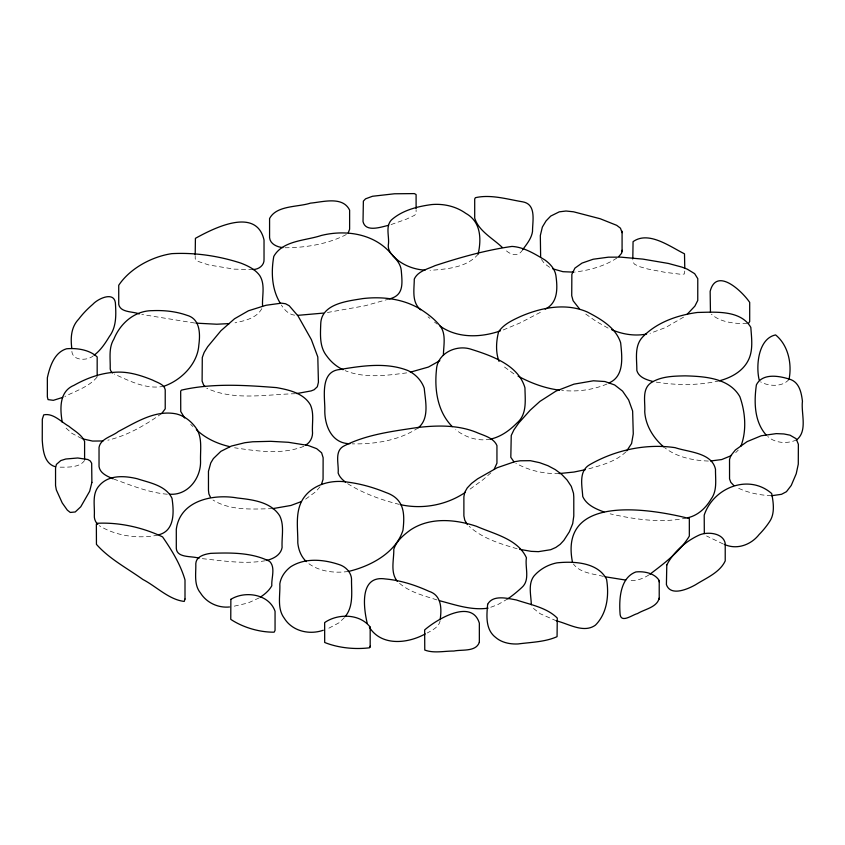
<?xml version="1.0" encoding="UTF-8"?>
<svg xmlns="http://www.w3.org/2000/svg" width="845" height="845" viewBox="0 0 845 845"><rect width="100%" height="100%" fill="white"/><g stroke="black" fill="none" stroke-linecap="round" stroke-linejoin="round"><path stroke-width="0.63" stroke-dasharray="4.22 3.17" d="M84.595 460.472C79.198 468.362 65.868 467.063 57.185 467.158M440.15 620.832C438.882 627.138 432.344 630.127 427.274 632.979M261.813 308.636C256.669 318.164 244.796 320.762 235.047 322.822M97.038 377.134C88.957 386.873 75.818 390.844 64.864 396.516M788.86 379.574C782.407 387.168 768.654 386.461 760.574 381.866M478.143 254.165C466.841 267.738 446.561 269.122 430.052 270.337M319.991 486.836L315.555 491.853L305.298 499.384M522.654 249.697C518.608 257.292 510.148 255 505.225 249.687M344.422 617.611L338.887 622.86L327.744 628.786M735.71 452.624L738.266 450.089M490.882 472.862L483.076 479.664L469.228 489.72M625.923 451.864C615.519 461.729 601.165 465.363 587.74 469.123M161.733 413.49C145.456 425.098 127.489 435.566 107.896 440.203M418.201 427.866C399.051 440.572 374.8 444.333 352.185 443.857M683.573 317.128L665.775 327.459L650.069 333.342M616.861 258.052C604.302 266.302 589.261 270.347 574.463 272.101M507.76 598.873L497.684 604.703L489.128 607.861M346.323 234.54C327.67 244.173 305.837 247.722 284.976 247.765M93.468 355.713C87.468 361.016 72.332 361.079 71.825 351.045M540.346 312.354L520.193 322.864L502.828 330.11M648.981 574.875C643.087 578.709 636.137 581.297 629.007 580.335M259.204 597.89L248.039 603.003L231.952 606.689M796.634 439.865C787.498 443.995 775.446 443.414 767.756 436.538M303.873 446.308C281.934 454.98 257.292 451.145 234.583 447.787M606.985 384.021C592.82 390.02 576.998 392.006 561.745 390.422M389.207 298.982L365.051 305.784L327.163 312.534M391.087 224.569L406.181 219.256L414.578 215.327L416.099 213.637L416.099 209.824M157.941 535.117C138.453 539.057 116.335 536.142 99.309 525.717M686.584 518.006C661.339 523.382 635.007 519.443 610.143 513.844M719.222 380.841C698.456 385.616 676.634 385.426 655.678 382.035M163.972 386.218C146.639 389.862 129.686 381.084 114.297 374.06M265.414 560.721C244.163 564.418 222.552 560.7 201.332 558.566M406.677 372.877C386.397 375.518 364.723 378.528 345.204 370.68M490.417 439.125C478.175 441.639 465.299 437.361 455.687 429.704M348.393 571.463C334.282 573.428 318.47 571.611 307.084 562.358M747.128 323.709C735.002 323.624 720.774 322.642 711.384 314.203M295.444 393.717C266.164 394.383 234.16 400.984 206.729 388.235M253.004 269.523L234.181 269.143L208.799 264.96L197.688 261.274L195.195 258.728L195.195 256.183M272.629 508.648C252.792 509.039 230.569 510.971 213.035 500.05M559.052 473.57C544.148 474.056 528.885 470.528 515.851 463.25M708.342 461.053C692.974 460.451 676.803 457.272 664.487 447.512M771.422 495.751C759.243 495.117 746.8 492.677 735.932 486.952M167.331 494.23C148.857 492.688 131.471 485.431 114.181 479.221M194.667 323.022L141.802 314.456M294.588 315.174C288.694 314.53 284.353 309.788 281.374 305.034M603.372 576.406C593.105 573.713 580.314 573.185 573.417 564.016M399.368 504.402C381.211 499.955 363.234 493.406 347.316 483.467M517.119 548.743C500.272 543.81 482.358 538.423 469.176 526.329M436.897 599.908C423.799 595.588 409.476 592.282 398.967 582.807M556.454 620.874L540.061 613.671L533.47 608.411M723.151 543.958L706.568 535.983M81.785 438.555L71.857 433.316L64.569 426.757M608.073 328.103L596.422 321.544L583.884 312.756M549.662 267.316L544.56 263.714L541.444 259.478M513.897 373.87L502.405 365.494M434.51 322.061L437.203 324.121M428.024 316.833L429.904 318.375M190.685 424.401L192.924 426.535M684.788 271.023L684.302 274.033L680.975 274.298L664.888 272.301L647.703 268.985L639.623 266.671L634.658 264.327L632.82 261.95L632.82 259.404"/><path stroke-width="1.27" d="M618.867 256.468L621.55 253.32L622.089 250.257M622.078 232.681L620.473 228.203L616.723 225.34L600.161 218.739L573.533 211.799L565.992 211.018L559.274 211.841L550.739 216.066L546.071 220.894L542.363 227.051L540.325 235.523L540.642 257.123M659.216 599.401L659.216 580.526C654.611 573.142 644.091 571.062 635.873 571.949C619.638 577.969 618.941 600.457 620.145 614.716C621.466 623.441 632.725 614.579 637.489 613.586C644.682 609.118 657.104 607.439 659.216 598.102M659.216 581.814L659.216 580.526M370.173 647.069L370.173 627.085C359.812 613.523 337.778 613.375 324.649 622.596L324.691 642.475C338.317 647.967 354.974 649.615 369.603 647.777L370.173 646.171M370.173 627.972L370.173 627.085M262.573 306.122C261.929 296.067 265.488 284.607 259.711 275.523C255.169 269.291 247.934 265.869 240.92 263.133C218.76 255.919 195.132 252.401 171.82 253.648C151.942 256.563 129.887 268.425 118.733 285.272L118.733 304.369C120.402 312.808 132.908 311.266 139.245 313.928M443.414 355.428C443.456 345.362 446.709 333.31 439.326 324.955C434.034 318.681 427.433 313.675 420.556 309.27C403.34 298.781 382.447 296.257 362.716 298.602C347.432 301.137 321.216 303.672 320.741 323.92C320.371 334.926 319.399 346.936 326.804 356.072C330.965 361.892 336.553 366.667 343.038 369.709M788.86 379.574L789.314 377.863C791.871 362.695 787.867 344.866 775.594 334.916C758.092 338.602 755.768 366.35 759.232 380.134M478.143 254.165C481.544 238.903 480.974 221.686 465.753 213.341C455.983 206.328 443.688 203.529 431.795 204.553C417.504 206.444 402.315 210.215 391.32 220.049C385.056 226.893 389.777 237.118 388.277 245.261C388.066 248.652 389.534 251.863 391.71 254.398M321.491 484.333L323.065 479.305L323.128 457.705L321.607 452.783L316.664 448.663L308.076 445.442L288.377 442.294L270.696 441.322L252.697 441.777L244.828 442.717L231.34 446.075L220.862 451.357L213.384 458.571L210.775 462.912L208.462 471.288L208.462 490.385L208.905 493.998L210.437 497.209M740.885 446.213C746.843 430.718 745.374 412.17 739.85 396.664C729.14 377.884 704.476 376.416 685.211 375.856C673.581 376.109 661.001 376.268 650.925 382.848C641.63 389.418 645.443 402.114 644.735 411.631C645.485 425.299 653.375 438.101 663.642 446.836M348.267 232.797L349.619 229.238L349.619 210.141C342.743 195.882 322.853 202.018 310.464 203.138C297.672 207.278 276.526 205.219 269.576 218.528L269.576 237.625C270.136 244.068 277.202 247.089 282.874 247.596M345.161 616.607C353.39 606.721 351.594 593.053 351.509 581.18C352.207 573.998 347.073 567.734 340.672 565.125C324.902 559.485 305.415 557.278 290.669 566.794C285.188 570.945 280.793 576.998 279.822 583.916C280.371 595.313 276.822 608.411 284.311 618.286C292.349 631.289 309.386 635.113 323.265 630.254M494.23 469.091L496.945 463.166L496.945 445.579C493.533 437.541 483.308 435.471 476.031 432.196C457.462 424.792 437.034 425.288 417.514 427.517C392.819 431.277 367.152 434.351 344.57 445.674C333.838 450.575 339.035 463.852 338.148 472.999C339.373 476.844 342.383 479.78 345.552 482.125M522.654 249.697C526.752 244.131 531.568 238.396 532.53 231.34C532.392 221.432 536.807 204.342 522.738 201.839C507.349 199.283 490.66 194.128 475.365 197.709L474.7 199.008L474.7 218.105C478.724 231.16 492.867 238.332 502.3 247.458M626.758 450.86L631.585 443.509L633.275 433.886L632.63 410.997L628.648 399.949L622.564 391.108L614.664 384.961L604.925 381.528L593.37 380.789L573.935 384.158L555.999 391.087L539.913 401.407L530.206 410.174L518.756 422.986L513.897 429.894L511.246 435.471L510.813 457.335L513.992 461.866M418.201 427.866C429.82 418.391 425.32 400.995 424.243 388.214C421.475 380.366 415.381 373.997 407.86 370.522C386.313 362.082 362.22 365.811 340.007 369.487C320.329 371.103 324.67 395.682 324.839 408.779C324.153 424.612 331.208 443.604 349.883 443.709M161.733 413.49L165.219 408.853L165.219 389.756C164.162 384.074 157.001 382.51 152.596 380.092C141.073 375.433 128.905 371.525 116.314 372.17C101.389 372.825 86.972 377.979 74.054 385.288C58.992 391.415 59.963 409.096 62.298 422.426M687.006 314.446L694.875 306.122L697.759 300.44L697.78 278.66L694.653 273.664L687.302 269.185L682.042 267.147L668.342 263.439L642.908 259.119L620.821 257.144L608.389 257.176L593.169 259.235L582.025 263.091L574.917 268.118L571.854 274.319L571.727 295.739L573.1 300.725L579.575 309.016M748.617 323.234L749.695 321.512L749.695 302.415C742.449 291.578 716.476 266.481 710.149 291.367L710.455 312.396M94.355 355.027C100.735 350.157 105.224 343.323 109.354 336.553C116.694 326.73 116.103 314.34 115.374 302.7C113.726 291.06 97.703 298.855 92.802 304.327C87.626 308.763 82.842 313.664 78.722 319.104C71.054 327.036 70.431 337.989 71.825 348.499M545.247 309.133C558.365 302.721 557.605 287.522 555.841 275.1C554.669 268.678 549.979 263.608 544.824 259.922C534.748 253.965 524.006 247.12 512.017 246.423C485.843 250.131 460.176 257.408 435.08 265.626C427.834 269.016 417.863 271.097 414.282 279.061C414.24 289.592 411.441 302.161 420.683 309.851M439.833 360.667L428.426 367.057L410.343 372.17M507.76 598.873C512.778 595.429 517.467 591.532 521.925 587.412C530.364 579.902 524.808 567.375 526.424 557.753C517.753 538.909 493.945 533.998 476.527 526.319C455.265 519.252 430.01 516.918 410.48 529.952C403.593 534.98 396.527 540.874 393.791 549.261C394.055 559.781 390.063 572.318 397.256 581.244M796.634 439.865C807.894 430.95 800.902 413.342 802.444 401.227C801.409 393.062 799.602 383.102 790.962 379.658C780.22 375.983 762.57 372.465 756.381 384.876C753.993 401.681 754.152 421.423 766.077 434.9M305.763 445.04C309.978 442.632 312.481 437.921 312.555 433.115C311.773 423.778 314.424 413.733 310.4 404.882C303.566 393.073 288.916 389.872 276.505 387.612C245.135 385.172 212.232 382.996 181.432 390.136L180.672 391.182L180.745 411.494L184.622 417.979M260.26 597.204C264.812 594.236 269.175 590.581 271.815 585.754C271.234 578.138 275.734 567.555 269.661 561.407C251.789 552.334 230.389 552.619 210.775 553.348C204.786 554.172 196.241 556.242 195.797 563.615C196.114 573.48 193.653 584.624 200.466 592.958C206.539 602.728 218.147 608.146 229.534 606.974M649.858 574.294C664.202 563.361 680.045 551.616 689.33 536.121L689.33 518.545C650.101 508.648 558.894 493.512 572.456 562.094M465.405 492.308C446.635 505.078 422.732 509.556 400.593 504.676M731.559 455.508L721.714 459.553L710.708 460.979M608.96 382.954C624.74 376.31 622.004 356.463 620.663 342.848C615.889 327.638 600.7 318.966 587.412 312.037C565.865 302.616 541.244 307.506 520.446 316.516C512.419 320.255 503.715 324.174 498.613 331.789C496.173 341.031 495.466 352.291 499.057 361.385M425.246 633.908C407.892 643.594 381.496 646.51 369.402 627.296M389.207 298.982C404.1 295.401 402.326 283.571 401.269 270.453C400.678 263.629 395.481 258.422 391.087 253.637C374.113 233.611 345.658 229.407 321.248 235.491C305.615 240.762 282.769 240.318 273.78 256.415C271.002 272.143 271.72 289.455 280.371 303.387M300.947 501.729L290.933 505.458L272.629 508.648M158.923 534.737C175.073 530.575 173.954 511.299 172 498.286C165.863 485.431 149.502 482.77 137.228 478.745C124.669 475.714 108.73 474.658 99.435 485.442C91.704 493.554 94.862 505.363 94.334 515.376C94.07 518.767 95.432 522.009 97.756 524.449M62.71 397.403L53.33 400.329L48.049 399.611L47.352 396.907L47.352 377.81C49.802 366.582 54.355 352.354 66.586 348.774C76.853 347.876 89.464 349.714 97.175 356.939L97.175 376.036M163.972 386.218C181.21 380.261 197.561 363.91 198.818 345.172C200.328 333.902 200.318 318.85 186.872 315.269C175.897 311.393 164.088 310.157 152.501 310.654C134.725 310.601 120.339 323.234 113.885 339.088C108.572 347.633 110.368 357.889 110.22 367.406C109.977 369.55 110.769 371.789 112.649 372.962M687.756 517.742C698.002 515.461 705.839 507.951 711.057 499.152C717.5 490.512 715.324 479.316 715.504 469.324C711.912 452.529 688.474 452.212 675.166 447.67C645.918 443.35 615.054 450.079 589.567 464.771C578.403 471.299 582.142 485.991 582.744 496.533C586.525 504.993 595.767 508.943 603.943 511.954M719.222 380.841C730.629 377.852 742.142 371.842 747.888 361.079C753.497 350.833 751.585 338.486 750.825 327.385C740.558 309.745 715.187 312.132 697.463 312.46C677.542 315.132 656.914 322.241 642.675 336.965C634.035 346.006 636.961 359.241 636.834 370.511C638.841 377.557 646.837 379.87 653.111 381.549M500.398 330.86C480.911 337.694 457.546 338.507 440.055 326.075M388.615 225.288C381.063 227.009 365.526 232.702 363.023 221.548L363.371 201.131L365.536 198.839L372.476 196.272L394.467 193.78L414.356 193.6L416.099 194.551L416.099 208.546M266.513 560.404C273.315 558.936 280.825 554.975 282.103 547.465C281.512 536.987 284.543 525.643 279.737 515.851C270.907 501.824 252.497 499.701 237.456 498.011C213.141 493.66 180.038 500.388 176.299 529.276L176.299 548.373C176.975 558.461 192.248 555.683 199.008 558.27M490.417 439.125C500.789 436.886 509.651 430.432 516.971 422.996C527.343 414.198 525.072 399.854 524.956 387.844C518.365 364.702 490.966 355.502 470.158 348.964C455.666 344.707 437.129 353.559 436.453 369.856C434.341 389.809 437.562 411.853 452.297 426.63M585.395 469.672L573.966 472.049L559.052 473.57M348.393 571.463C370.427 566.266 395.724 552.936 402.97 530.269C405.008 512.852 404.09 498.782 385.869 492.498C373.638 487.502 360.815 483.815 347.696 482.136C330.036 479.168 309.291 485.315 301.074 502.384C295.296 515.049 298 529.466 297.799 542.912C298.486 549.841 301.137 556.802 306.344 561.587M253.004 269.523C258.76 269.502 264.548 265.277 264.031 259.098L264.031 240.001C256.331 206.56 213.986 228.076 195.417 238.332L195.195 254.905M646.626 334.05C634.87 336.31 622.533 334.388 611.622 329.634M488.072 608.157C471.563 610.597 455.18 604.809 439.4 600.668M323.434 313.094L297.514 315.375M296.711 393.559L311.14 390.918L314.182 389.714L317.329 386.735L318.428 382.236L317.804 356.96L311.361 339.605L298.01 315.924L289.233 305.774L285.547 303.746L281.491 303.154L266.069 305.267L248.472 310.77L234.53 318.766L220.925 330.744L207.68 346.714L204.152 352.407L202.293 357.488L202.103 381.074L203.582 384.95L205.155 386.587M229.407 323.582L216.816 324.226L195.966 323.139M103.027 440.963L92.57 441.069L82.842 438.872M771.422 495.751L781.519 494.304L786.452 491.684L791.237 485.452L796.222 473.76L798.282 464.169L798.367 444.28L796.096 438.703L790.022 435.175L783.864 433.95L776.259 433.622L761.239 435.766L747.107 441.618L735.414 449.941L730.693 455.825L729.531 459.532L729.552 478.904L730.798 482.326L733.787 485.484M573.47 272.132L562.992 271.699L552.788 268.826M169.613 494.188C187.77 495.73 201.036 478.101 200.55 461.159C200.117 449.804 202.916 436.749 195.301 427.021C190.632 420.821 184.125 415.867 176.52 413.955C155.491 409.582 136.203 422.194 118.384 431.478C112.311 436.432 100.439 438.587 99.034 447.449L99.034 466.546C100.016 473.443 107.558 476.443 113.167 478.819M425.046 270.146C412.804 269.449 400.71 264.327 392.333 255.264M625.68 580.071L605.453 576.818M559.401 390.147C544.877 388.288 530.913 383.102 518.091 376.141M519.58 549.324L531.209 551.352L538.423 551.658L550.729 549.704L555.82 547.444L560.193 544.328L563.858 540.356L569.372 531.79L572.688 523.689L573.787 516.052L573.787 496.966L573.512 493.322L571.304 486.382L567.048 479.96L561.661 474.351L555.292 469.609L547.961 465.711L539.649 462.68L530.375 460.683L520.193 460.778L514.774 461.666L497.166 467.729L477.552 478.872L471.542 483.414L467.264 487.914L464.708 492.371L463.884 496.797L463.884 515.883L464.792 520.266L467.422 524.608M229.819 446.667C217.503 443.815 205.546 438.46 196.346 429.619M724.292 544.36C736.713 550.127 750.93 544.951 759.074 534.579C763.003 530.565 766.595 526.203 769.668 521.492C775.097 513.549 773.407 502.331 771.675 493.522C748.702 473.39 713.264 487.702 704.212 515.123L704.318 533.544M556.454 620.874C568.527 623.726 583.715 633.623 595.419 625.152C607.259 613.28 609.182 595.112 606.573 579.279C597.837 562.252 573.797 561.08 556.897 562.865C547.982 564.629 539.659 569.319 533.786 576.269C527.84 584.317 531.167 595.63 531.304 604.714M54.745 466.567C44.014 463.018 42.947 449.762 42.25 440.161L42.313 419.215L43.718 414.863C53.182 412.772 61.252 422.046 68.931 426.313C74.371 430.887 81.69 434.573 84.595 441.375L84.595 459.205M367.248 623.441C363.508 607.534 359.252 574.949 385.426 578.962C400.53 580.304 415.201 585.046 428.954 591.299C441.565 595.186 441.798 608.59 440.15 619.575M684.788 268.478L684.492 253.817C669.937 246.613 648.622 230.548 633.063 241.659L632.82 258.126M622.089 231.16L622.078 251.778M91.883 482.389L89.676 491.241L80.761 506.778L75.226 511.975L70.293 512.45L67.346 510.158L62.213 502.912L56.33 489.899L55.548 485.537L55.548 467.95L56.414 464.391L60.798 460.567L65.773 459.015L77.751 457.99L87.891 459.532L90.32 461.011L91.672 463.271L91.883 482.389M487.628 604.333L487.491 606.087C486.477 617.04 485.875 629.979 495.614 637.405C501.708 642.686 510.074 644.302 517.943 643.964C530.956 642.221 545.036 642.063 557.066 636.665L557.267 618.065C546.736 607.502 530.174 604.64 516.327 599.95C507.412 598.376 492.952 594.436 487.628 604.333M185.002 599.042L184.242 601.418C169.011 599.707 156.378 586.472 142.9 579.49C127.225 568.22 109.322 558.957 96.446 544.37L96.362 524.143L97.09 523.298C119.06 522.125 142.647 527.396 162.578 536.892C171.704 550.084 180.545 564.471 185.002 579.945L185.002 599.042M230.865 599.337L230.759 619.353C242.885 627.444 259.51 632.345 274.16 632.176L275.058 630.381L275.058 611.284C269.069 593.94 244.934 590.507 230.865 599.337M666.789 564.999L666.409 584.592C670.539 596.707 687.809 589.155 695.636 584.708C706.061 578.054 719.782 572.614 725.221 560.911L725.221 543.324C723.098 533.058 708.173 531.526 699.829 534.79C686.161 540.895 673.655 551.616 666.789 564.999M479.347 642.242C476.031 652.108 462.035 649.319 453.849 651.041C444.312 650.967 433.738 653.523 424.771 650.037L424.655 629.937C436.548 619.522 471.721 598.102 479.347 623.145L479.347 642.242"/></g></svg>
